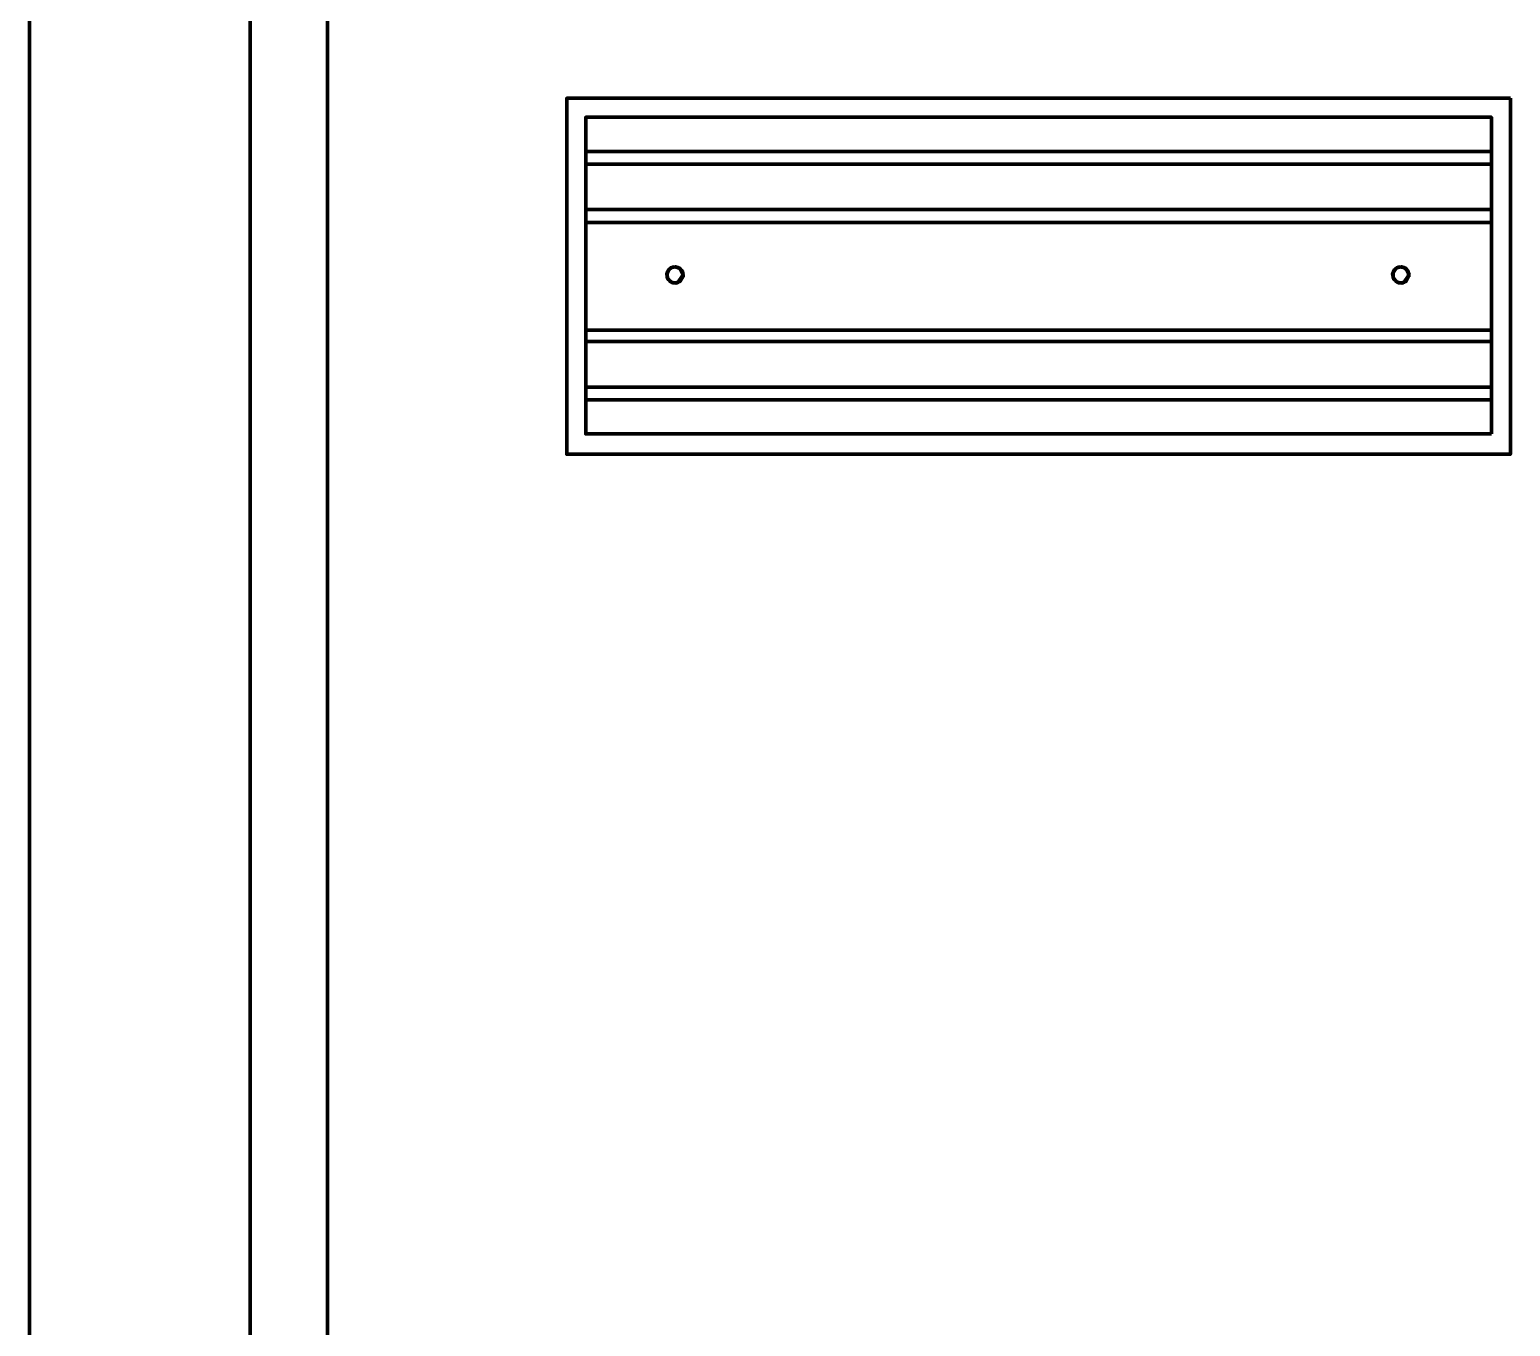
# Model space of a CAD drawing. Extents: x 0 to 1153, y 0 to 816.
# Drawn here: x 632.52 to 644.9, y 404.01 to 414.85 of the extents above; entities that cross this region are included whole.
import ezdxf

# ---------------------------------------------------------------- set-up
doc = ezdxf.new("R2010")
doc.units = 0
doc.header["$MEASUREMENT"] = 0
doc.layers.add('Arch', color=7, linetype='Continuous')
doc.layers.add('Hatch', color=7, linetype='Continuous')

msp = doc.modelspace()

# ---------------------------------------------------------------- linework, layer by layer
at = {"layer": 'Arch', "color": 11, "linetype": 'Continuous', "lineweight": 211}
msp.add_line((632.523, 361.77), (632.523, 717.391), dxfattribs=at)
msp.add_lwpolyline([(634.365, 390.377), (635.011, 390.377), (635.011, 436.615), (635.011, 390.377), (634.365, 390.377), (634.365, 436.615)], close=True, dxfattribs=at)
at = {"layer": 'Hatch', "color": 5, "linetype": 'Continuous', "lineweight": 211}
for p, q in [((644.737, 413.829), (637.17, 413.829)), ((644.737, 413.724), (637.17, 413.724)), ((644.737, 413.343), (637.17, 413.343)), ((644.737, 413.237), (637.17, 413.237)), ((644.737, 412.337), (637.17, 412.337)), ((644.737, 412.242), (637.17, 412.242)), ((644.737, 411.861), (637.17, 411.861)), ((644.737, 411.755), (637.17, 411.755))]:
    msp.add_line(p, q, dxfattribs=at)
for points in [[(644.895, 414.274), (637.011, 414.274), (637.011, 411.3), (644.895, 411.3)], [(644.737, 411.469), (644.737, 414.115), (637.17, 414.115), (637.17, 411.469)], [(637.984, 412.798), (637.937, 412.732), (637.894, 412.732), (637.857, 412.761), (637.847, 412.803), (637.863, 412.842), (637.899, 412.864), (637.942, 412.861), (637.977, 412.829), (637.984, 412.786), (637.96, 412.745), (637.921, 412.729), (637.879, 412.739), (637.85, 412.776), (637.85, 412.819), (637.879, 412.856), (637.921, 412.866), (637.96, 412.85), (637.984, 412.798)], [(644.049, 412.798), (644.002, 412.732), (643.958, 412.732), (643.921, 412.761), (643.911, 412.803), (643.928, 412.842), (643.963, 412.864), (644.007, 412.861), (644.041, 412.829), (644.048, 412.786), (644.025, 412.745), (643.986, 412.729), (643.944, 412.739), (643.915, 412.776), (643.915, 412.819), (643.944, 412.856), (643.986, 412.866), (644.025, 412.85), (644.049, 412.798)]]:
    msp.add_lwpolyline(points, close=True, dxfattribs=at)

doc.saveas('drawing.dxf')
